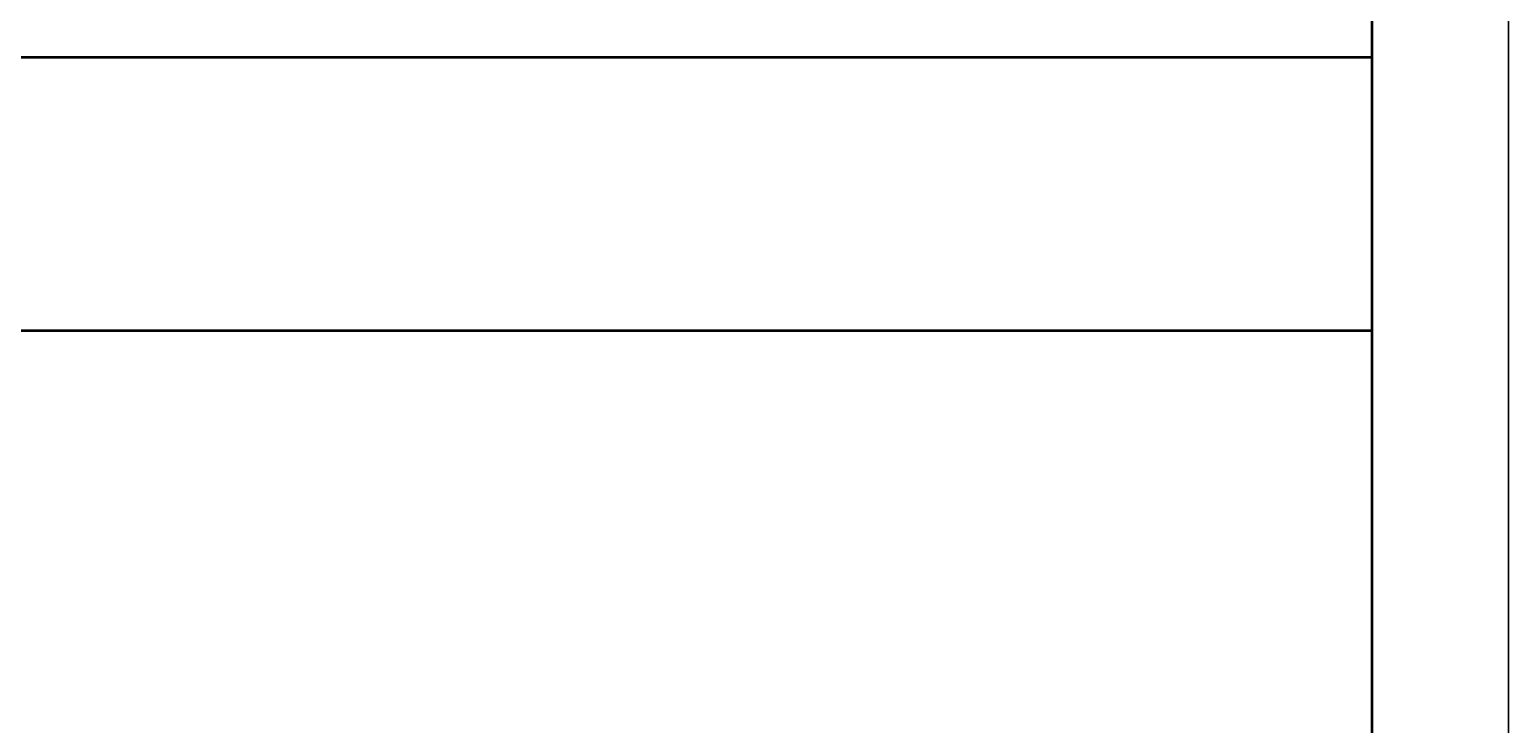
# Model space of a CAD drawing. Header units: millimetres. Extents: x 5341 to 134645, y 2795 to 129189.
# Drawn here: x 62930 to 68341, y 72127 to 74667 of the extents above; entities that cross this region are included whole.
import ezdxf

# ---------------------------------------------------------------- set-up
doc = ezdxf.new("R2010")
doc.units = ezdxf.units.MM
doc.layers.add('АР_Рамка', color=7, linetype='Continuous', lineweight=30)

msp = doc.modelspace()

# ---------------------------------------------------------------- linework, layer by layer
at = {"layer": 'АР_Рамка'}
for q in [(68341.3, 127965.7), (68341.3, 89565.7)]:
    msp.add_line((68341.3, 68565.7), q, dxfattribs=at)
at = {"layer": 'АР_Рамка', "lineweight": 50}
msp.add_lwpolyline([(67841.3, 69065.7), (7341.3, 69065.7), (7341.3, 127465.7), (67841.3, 127465.7), (67841.3, 69065.7)], close=True, dxfattribs=at)
for points in [[(49341.3, 69065.7), (49341.3, 74565.7), (67841.3, 74565.7)], [(67841.3, 73565.7), (55841.3, 73565.7)]]:
    msp.add_lwpolyline(points, dxfattribs=at)

doc.saveas('drawing.dxf')
